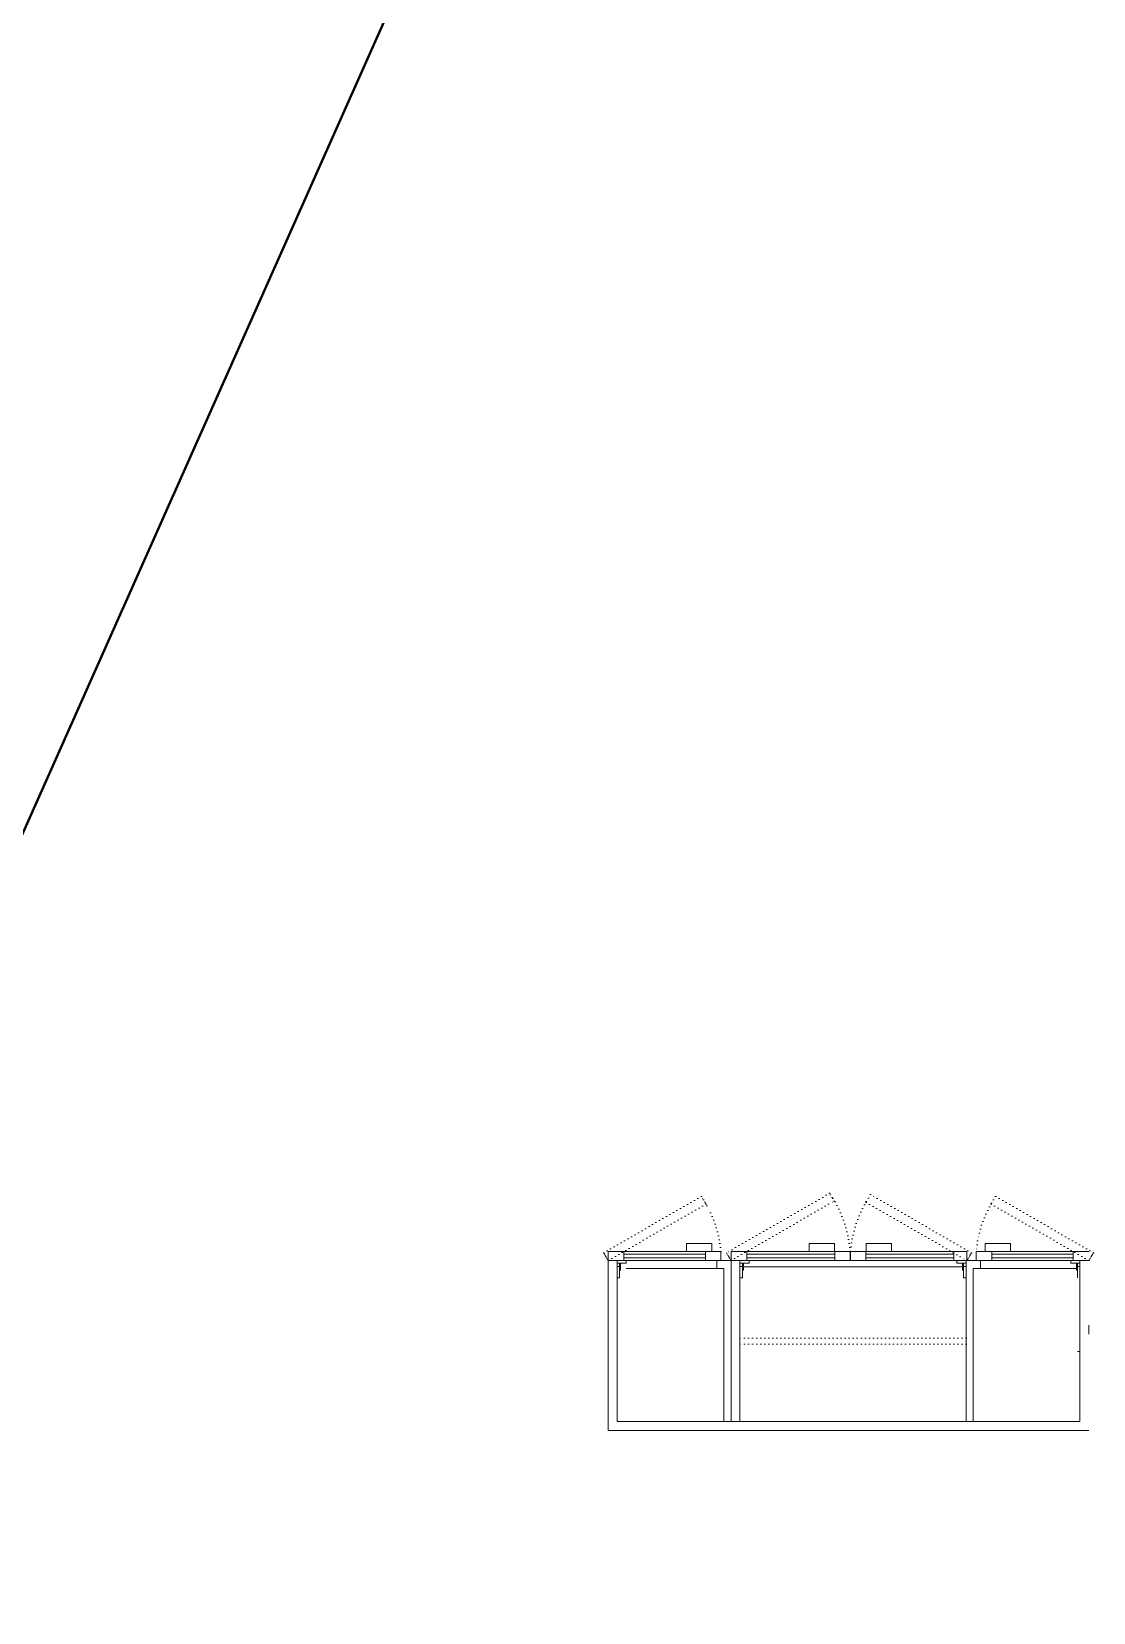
# Model space of a CAD drawing. Header units: inches. Extents: x -422522 to 22891, y -2973 to 414515.
# Drawn here: x 20364 to 20720, y 4354 to 4884 of the extents above; entities that cross this region are included whole.
import ezdxf

# ---------------------------------------------------------------- set-up
doc = ezdxf.new("R2010")
doc.units = ezdxf.units.IN
doc.header["$MEASUREMENT"] = 0
doc.linetypes.add('DOT2', pattern=[0.125, 0, -0.125])
doc.linetypes.add('TRATTEGGIATA2', pattern=[9.525, 6.35, -3.175])
doc.layers.get('0').update_dxf_attribs({"lineweight": 40})
doc.layers.add('ARREDAMENTO', color=8, linetype='Continuous', lineweight=13)

msp = doc.modelspace()

# ---------------------------------------------------------------- linework, layer by layer
msp.add_lwpolyline([(18006.50478, 4243.59838), (19833.7291, 3430.42479), (20646.90269, 5257.64911), (18819.67837, 6070.8227)], close=True)
at = {"layer": 'ARREDAMENTO', "linetype": 'DOT2', "ltscale": 10}
for p, q in [((20555.77188, 4474.39701), (20588.57903, 4493.33823)), ((20590.07903, 4490.74015), (20557.27188, 4471.79894)), ((20588.57903, 4493.33823), (20590.07903, 4490.74015)), ((20631.54272, 4494.35649), (20596.97188, 4474.39701)), ((20598.47188, 4471.79894), (20633.04272, 4491.75842)), ((20633.04272, 4491.75842), (20631.54272, 4494.35649)), ((20645.28174, 4493.91123), (20643.78174, 4491.31315)), ((20643.78174, 4491.31315), (20677.58135, 4471.79894)), ((20679.08135, 4474.39701), (20645.28174, 4493.91123)), ((20687.16473, 4493.33823), (20685.66473, 4490.74015)), ((20685.66473, 4490.74015), (20718.47188, 4471.79894)), ((20719.97188, 4474.39701), (20687.16473, 4493.33823)), ((20677.27188, 4445.80111), (20601.47188, 4445.80111)), ((20677.27188, 4443.79677), (20601.47188, 4443.79677))]:
    msp.add_line(p, q, dxfattribs=at)
at = {"layer": 'ARREDAMENTO', "linetype": 'TRATTEGGIATA2', "ltscale": 0.004}
for p, q in [((20557.27188, 4471.79894), (20555.77188, 4474.39701)), ((20596.97188, 4474.39701), (20598.47188, 4471.79894)), ((20677.58135, 4471.79894), (20679.08135, 4474.39701)), ((20718.47188, 4471.79894), (20719.97188, 4474.39701))]:
    msp.add_line(p, q, dxfattribs=at)
at = {"layer": 'ARREDAMENTO'}
for p, q in [((20595.03534, 4474.79894), (20557.27188, 4474.79894)), ((20557.27188, 4474.79894), (20557.27188, 4471.79894)), ((20562.51472, 4471.79894), (20562.51472, 4474.79894)), ((20592.05046, 4477.48641), (20583.59286, 4477.48641)), ((20583.59286, 4477.48641), (20583.59286, 4474.79894)), ((20589.87354, 4471.79894), (20589.87354, 4474.79894)), ((20592.05046, 4474.79894), (20592.05046, 4477.48641)), ((20595.03534, 4471.79894), (20595.03534, 4474.79894)), ((20598.47188, 4474.79894), (20677.58135, 4474.79894)), ((20598.47188, 4474.79894), (20598.47188, 4471.79894)), ((20603.72883, 4471.79894), (20603.72883, 4474.79894)), ((20633.16101, 4477.48641), (20624.7034, 4477.48641)), ((20624.7034, 4477.48641), (20624.7034, 4474.79894)), ((20633.16101, 4474.79894), (20633.16101, 4477.48641)), ((20633.24315, 4471.79894), (20633.24315, 4474.79894)), ((20638.39084, 4471.79894), (20638.39084, 4474.79894)), ((20638.55292, 4471.79894), (20638.55292, 4474.79894)), ((20643.71472, 4471.79894), (20643.71472, 4474.79894)), ((20643.78276, 4474.79894), (20643.78276, 4477.48641)), ((20643.78276, 4477.48641), (20652.24037, 4477.48641)), ((20652.24037, 4477.48641), (20652.24037, 4474.79894)), ((20673.22904, 4471.79894), (20673.22904, 4474.79894)), ((20677.58135, 4471.79894), (20677.58135, 4474.79894)), ((20680.70843, 4474.79894), (20718.47188, 4474.79894)), ((20680.70843, 4471.79894), (20680.70843, 4474.79894)), ((20683.6933, 4474.79894), (20683.6933, 4477.48641)), ((20683.6933, 4477.48641), (20692.15091, 4477.48641)), ((20685.87023, 4471.79894), (20685.87023, 4474.79894)), ((20692.15091, 4477.48641), (20692.15091, 4474.79894)), ((20713.22904, 4471.79894), (20713.22904, 4474.79894)), ((20557.27188, 4471.79894), (20557.27188, 4414.79894)), ((20598.47188, 4471.79894), (20557.27188, 4471.79894)), ((20560.27188, 4471.79894), (20560.27188, 4417.79894)), ((20563.34006, 4471.79894), (20560.27188, 4471.79894)), ((20560.27188, 4471.79894), (20560.27188, 4470.90887)), ((20560.27188, 4470.90887), (20563.34006, 4470.90887)), ((20561.13169, 4469.76611), (20560.27188, 4469.76611)), ((20560.27188, 4469.76611), (20560.27188, 4466.0227)), ((20561.40779, 4470.90887), (20561.13169, 4470.90887)), ((20561.13169, 4470.90887), (20561.13169, 4468.54462)), ((20561.13169, 4466.0227), (20561.13169, 4469.76611)), ((20561.40779, 4468.54462), (20561.40779, 4470.90887)), ((20589.87354, 4473.92128), (20562.51472, 4473.92128)), ((20562.51472, 4473.92128), (20562.51472, 4472.7422)), ((20562.51472, 4472.7422), (20589.87354, 4472.7422)), ((20563.34006, 4470.90887), (20563.34006, 4471.79894)), ((20563.34006, 4469.11536), (20593.67188, 4469.11536)), ((20589.87354, 4472.7422), (20589.87354, 4473.92128)), ((20595.03534, 4471.79894), (20593.67188, 4471.79894)), ((20593.67188, 4471.79894), (20593.67188, 4469.12562)), ((20593.67188, 4469.12562), (20596.07188, 4469.12562)), ((20596.07188, 4417.79894), (20596.07188, 4469.12562)), ((20598.47188, 4417.79894), (20598.47188, 4471.79894)), ((20598.47188, 4471.79894), (20718.47188, 4471.79894)), ((20598.47188, 4417.79894), (20598.47188, 4471.79894)), ((20601.47188, 4417.79894), (20601.47188, 4471.79894)), ((20604.54006, 4471.79894), (20601.47188, 4471.79894)), ((20601.47188, 4471.79894), (20601.47188, 4470.90887)), ((20601.47188, 4470.90887), (20604.54006, 4470.90887)), ((20602.33169, 4469.76611), (20601.47188, 4469.76611)), ((20601.47188, 4469.76611), (20601.47188, 4466.0227)), ((20602.60779, 4470.90887), (20602.33169, 4470.90887)), ((20602.33169, 4470.90887), (20602.33169, 4468.54462)), ((20602.33169, 4466.0227), (20602.33169, 4469.76611)), ((20602.60779, 4468.54462), (20602.60779, 4470.90887)), ((20676.13598, 4469.715), (20602.60779, 4469.715)), ((20633.24315, 4473.92128), (20603.72883, 4473.92128)), ((20603.72883, 4473.92128), (20603.72883, 4472.7422)), ((20603.72883, 4472.7422), (20633.24315, 4472.7422)), ((20604.54006, 4470.90887), (20604.54006, 4471.79894)), ((20633.24315, 4472.7422), (20633.24315, 4473.92128)), ((20643.71472, 4472.7422), (20643.71472, 4473.92128)), ((20643.71472, 4473.92128), (20673.22904, 4473.92128)), ((20673.22904, 4472.7422), (20643.71472, 4472.7422)), ((20673.22904, 4473.92128), (20673.22904, 4472.7422)), ((20674.2037, 4470.90887), (20674.2037, 4471.79894)), ((20674.2037, 4471.79894), (20677.27188, 4471.79894)), ((20677.27188, 4470.90887), (20674.2037, 4470.90887)), ((20676.13598, 4468.54462), (20676.13598, 4470.90887)), ((20676.13598, 4470.90887), (20676.41208, 4470.90887)), ((20676.41208, 4470.90887), (20676.41208, 4468.54462)), ((20676.41208, 4466.0227), (20676.41208, 4469.76611)), ((20676.41208, 4469.76611), (20677.27188, 4469.76611)), ((20677.27188, 4417.79894), (20677.27188, 4471.79894)), ((20677.27188, 4471.79894), (20677.27188, 4470.90887)), ((20677.27188, 4469.76611), (20677.27188, 4466.0227)), ((20679.67188, 4417.79894), (20679.67188, 4469.12562)), ((20682.07188, 4469.12562), (20679.67188, 4469.12562)), ((20680.70843, 4471.79894), (20682.07188, 4471.79894)), ((20682.07188, 4471.79894), (20682.07188, 4469.12562)), ((20714.33598, 4469.11536), (20682.07188, 4469.11536)), ((20685.87023, 4472.7422), (20685.87023, 4473.92128)), ((20685.87023, 4473.92128), (20713.22904, 4473.92128)), ((20713.22904, 4472.7422), (20685.87023, 4472.7422)), ((20712.4037, 4470.90887), (20712.4037, 4471.79894)), ((20712.4037, 4471.79894), (20715.47188, 4471.79894)), ((20715.47188, 4470.90887), (20712.4037, 4470.90887)), ((20713.22904, 4473.92128), (20713.22904, 4472.7422)), ((20714.33598, 4468.54462), (20714.33598, 4470.90887)), ((20714.33598, 4470.90887), (20714.61208, 4470.90887)), ((20714.61208, 4470.90887), (20714.61208, 4468.54462)), ((20714.61208, 4466.0227), (20714.61208, 4469.76611)), ((20714.61208, 4469.76611), (20715.47188, 4469.76611)), ((20715.47188, 4471.79894), (20715.47188, 4417.79894)), ((20715.47188, 4471.79894), (20715.47188, 4470.90887)), ((20715.47188, 4469.76611), (20715.47188, 4466.0227)), ((20560.27188, 4466.0227), (20561.13169, 4466.0227)), ((20561.13169, 4468.54462), (20561.40779, 4468.54462)), ((20601.47188, 4466.0227), (20602.33169, 4466.0227)), ((20602.33169, 4468.54462), (20602.60779, 4468.54462)), ((20676.41208, 4468.54462), (20676.13598, 4468.54462)), ((20677.27188, 4466.0227), (20676.41208, 4466.0227)), ((20714.61208, 4468.54462), (20714.33598, 4468.54462)), ((20718.47188, 4450.13243), (20718.47188, 4447.13243)), ((20715.47188, 4441.3562), (20714.61208, 4441.3562)), ((20560.27188, 4417.79894), (20596.07188, 4417.79894)), ((20715.47188, 4417.79894), (20596.07188, 4417.79894)), ((20557.27188, 4414.79894), (20718.47188, 4414.79894))]:
    msp.add_line(p, q, dxfattribs=at)
at = {"layer": 'ARREDAMENTO', "linetype": 'DOT2', "ltscale": 10}
for centre, radius, start, end in [((20557.27188, 4471.79894), 37.88243, 4.5421452, 34.5421452), ((20598.47188, 4471.79894), 40.03153, 4.2978282, 34.2978282), ((20677.58135, 4471.79894), 39.14356, 145.6044861, 175.6044861), ((20718.47188, 4471.79894), 37.88243, 145.4578548, 175.4578548)]:
    msp.add_arc(centre, radius, start, end, dxfattribs=at)

doc.saveas('drawing.dxf')
